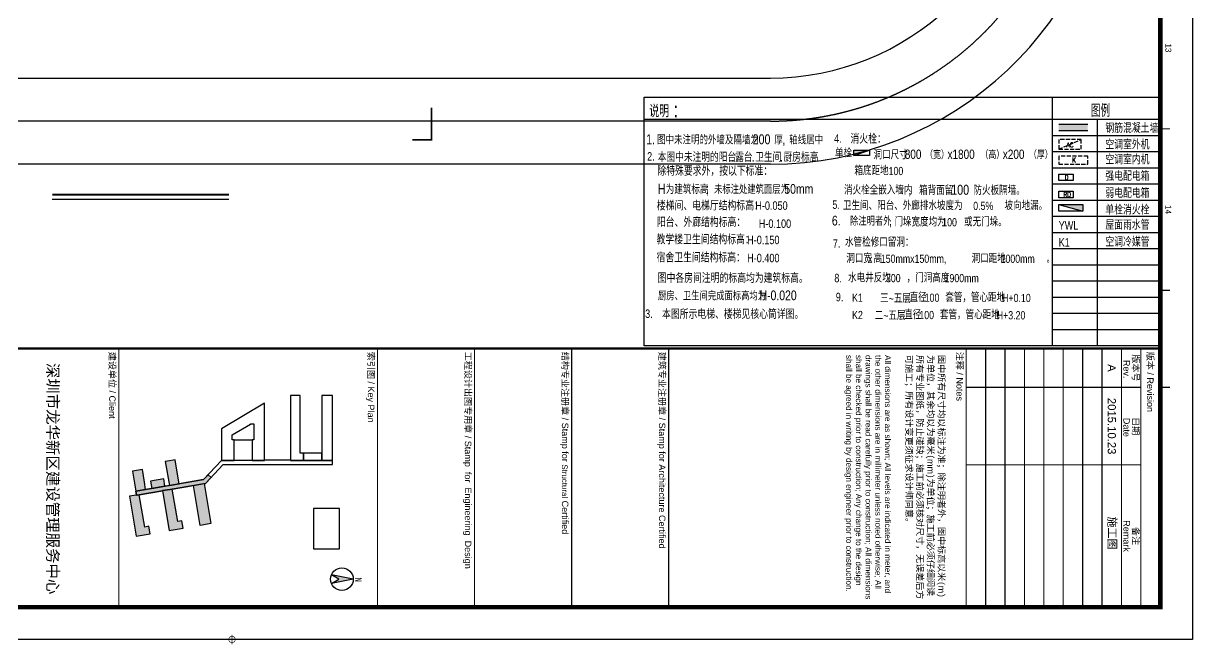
# Model space of a CAD drawing. Extents: x 129492 to 2683129, y 513162 to 1188265.
# Drawn here: x 178085 to 232309, y 513162 to 541991 of the extents above; entities that cross this region are included whole.
import ezdxf
from ezdxf.enums import TextEntityAlignment as Align

# ---------------------------------------------------------------- set-up
doc = ezdxf.new("R2010")
doc.units = 0
doc.header["$LTSCALE"] = 1000
doc.header["$MEASUREMENT"] = 0
doc.linetypes.add('ACAD_ISO04W100', pattern=[30.5, 24, -3, 0.5, -3])
doc.linetypes.add('说明$0$DASH', pattern=[0.35, 0.25, -0.1])
for name, color, linetype in [('A-HOLE', 41, 'Continuous'), ('G-0-XREF', 2, 'Continuous'), ('G-ANNO-INDX', 42, 'Continuous'), ('G-ANNO-TEXT', 33, 'Continuous'), ('ROAD', 60, 'Continuous'), ('ROAD-CENT', 60, 'ACAD_ISO04W100'), ('图框CCDI_B0GA1+0.00$0$G-0-XREF', 2, 'Continuous'), ('图框CCDI_B0GA1+0.00$0$G-ANNO-NOTE', 21, 'Continuous'), ('图框CCDI_B0GA1+0.00$0$G-ANNO-TEXT', 33, 'Continuous'), ('图框CCDI_B0GA1+0.00$0$G-BORD', 3, 'Continuous'), ('图框CCDI_B0GA1+0.00$0$符号', 7, 'Continuous'), ('说明$0$ANNO-NOTE', 3, 'Continuous'), ('说明$0$WALL-HATH', 9, 'Continuous')]:
    doc.layers.add(name, color=color, linetype=linetype)
doc.styles.add('图框CCDI_B0GA1+0.00$0$CCDI_T0G_01', font='arial.ttf')
doc.styles.add('图框CCDI_B0GA1+0.00$0$CCDI_T_G01', font='arial.ttf')
doc.styles.add('图框CCDI_B0GA1+0.00$0$Standard', font='txt')
doc.styles.add('说明$0$CCDI-TOG-02', font='simplex.shx', dxfattribs={"width": 0.8, "bigfont": 'zjdz.shx'})
doc.styles.add('说明$0$CCDI-TOG-05', font='zjdz-s.shx', dxfattribs={"width": 0.8, "bigfont": 'zjdz.shx'})

# ---------------------------------------------------------------- blocks, each defined once
blk = doc.blocks.new('A$C41CE612D')
at = {"layer": 'A-HOLE', "ltscale": 10}
h = blk.add_hatch(color=256, dxfattribs=at)
h.dxf.hatch_style = 1
h.paths.add_polyline_path([(6484, -1808), (6972, -1643), (6484, -1643)])
at = {"layer": '说明$0$WALL-HATH'}
blk.add_hatch(color=256, dxfattribs=at).paths.add_polyline_path([(13717, -842), (12816, -842), (12816, -1042), (13717, -1042)])
at = {"layer": '说明$0$ANNO-NOTE'}
for p, q in [((0, -7700), (0, 0)), ((0, 0), (15957, 0)), ((12616, 0), (12616, -7700)), ((15957, 0), (15957, -7700)), ((15957, -700), (0, -700)), ((14009, -700), (14009, -7700)), ((12816, -842), (13717, -842)), ((13717, -1042), (12816, -1042)), ((15957, -1200), (12616, -1200)), ((6484, -1808), (6484, -1643)), ((6484, -1643), (6972, -1643)), ((6484, -1808), (6972, -1643)), ((6972, -1643), (6972, -1808)), ((15957, -1700), (12616, -1700)), ((6972, -1808), (6484, -1808)), ((15957, -2200), (12616, -2200)), ((12816, -2588), (12816, -2388)), ((12816, -2388), (13266, -2388)), ((13266, -2388), (13266, -2588)), ((15957, -2700), (12616, -2700)), ((13266, -2588), (12816, -2588)), ((15957, -3200), (12616, -3200)), ((12816, -3116), (12816, -2916)), ((12816, -2916), (13266, -2916)), ((13266, -3116), (12816, -3116)), ((13266, -2916), (13266, -3116)), ((12816, -3327), (13566, -3327)), ((12816, -3527), (12816, -3327)), ((12816, -3327), (13566, -3527)), ((13566, -3527), (12816, -3527)), ((13566, -3327), (13566, -3527)), ((15957, -3700), (12616, -3700)), ((15957, -4200), (12616, -4200)), ((15957, -4700), (12616, -4700)), ((15957, -5200), (12616, -5200)), ((15957, -5700), (12616, -5700)), ((15957, -6200), (12616, -6200)), ((15957, -6200), (12616, -6200)), ((15957, -6700), (12616, -6700)), ((15957, -6700), (12616, -6700)), ((15957, -7200), (12616, -7200)), ((15957, -7200), (12616, -7200)), ((15957, -7700), (0, -7700)), ((15957, -7700), (11957, -7700))]:
    blk.add_line(p, q, dxfattribs=at)
at = {"layer": '说明$0$ANNO-NOTE', "linetype": '说明$0$DASH', "ltscale": 0.5}
for p, q in [((12816, -1615), (13516, -1315)), ((12816, -1315), (12816, -1615)), ((13516, -1315), (12816, -1315)), ((13516, -1615), (13516, -1315)), ((12816, -1615), (13516, -1615)), ((13716, -1829), (12816, -1829)), ((12816, -1829), (12816, -2079)), ((12816, -2079), (13716, -2079)), ((13716, -2079), (13716, -1829))]:
    blk.add_line(p, q, dxfattribs=at)
at = {"layer": '说明$0$ANNO-NOTE'}
blk.add_solid([(12816, -3327), (13566, -3527), (13566, -3327)], dxfattribs=at)
at = {"layer": '说明$0$ANNO-NOTE', "width": 0.8}
for s, height, style, p in [('说明', 383.7, '说明$0$CCDI-TOG-05', (157, -627)), (':', 469, '说明$0$CCDI-TOG-05', (907, -627)), ('图例', 393.8, '说明$0$CCDI-TOG-05', (13809, -618)), ('钢筋混凝土墙', 262.5, '说明$0$CCDI-TOG-05', (14259, -1105)), ('1.', 307.9, '说明$0$CCDI-TOG-05', (63, -1463)), ('图中未注明的外墙及隔墙为', 252.15, '说明$0$CCDI-TOG-05', (399, -1463)), ('200', 307.9, '说明$0$CCDI-TOG-05', (3355, -1463)), ('厚', 252, '说明$0$CCDI-TOG-05', (4026, -1463)), (',', 308, '说明$0$CCDI-TOG-05', (4273, -1463)), ('轴线居中', 252.2, '说明$0$CCDI-TOG-05', (4485, -1463)), ('4.', 262.5, '说明$0$CCDI-TOG-05', (5872, -1417)), ('消火栓：', 262.5, '说明$0$CCDI-TOG-05', (6379, -1439)), ('空调室外机', 262.5, '说明$0$CCDI-TOG-05', (14259, -1615)), ('2.', 262.5, '说明$0$CCDI-TOG-05', (91, -1970)), ('本图中未注明的阳台', 259.1, '说明$0$CCDI-TOG-05', (420, -2003)), ('露台', 259.1, '说明$0$CCDI-TOG-05', (2813, -2003)), ('卫生间', 259.1, '说明$0$CCDI-TOG-05', (3434, -2003)), ('厨房标高', 259.1, '说明$0$CCDI-TOG-05', (4309, -2003)), ('单栓', 254.2, '说明$0$CCDI-TOG-05', (5899, -1870)), ('洞口尺寸', 254.2, '说明$0$CCDI-TOG-05', (7092, -1923)), ('800', 288.4, '说明$0$CCDI-TOG-05', (8058, -1915)), ('（宽）', 236.2, '说明$0$CCDI-TOG-05', (8687, -1915)), ('x1800', 288.4, '说明$0$CCDI-TOG-05', (9379, -1915)), ('（高）', 236.2, '说明$0$CCDI-TOG-05', (10396, -1915)), ('x200', 288.4, '说明$0$CCDI-TOG-05', (11089, -1915)), ('（厚）', 236.2, '说明$0$CCDI-TOG-05', (11896, -1915)), ('空调室内机', 262.5, '说明$0$CCDI-TOG-05', (14259, -2079)), ('除特殊要求外，按以下标准：', 262.5, '说明$0$CCDI-TOG-05', (409, -2433)), ('.', 316, '说明$0$CCDI-TOG-05', (2698, -2003)), ('.', 316, '说明$0$CCDI-TOG-05', (3319, -2003)), ('.', 316, '说明$0$CCDI-TOG-05', (4194, -2003)), ('箱底距地100', 254.2, '说明$0$CCDI-TOG-05', (6500, -2416)), ('D', 144, '说明$0$CCDI-TOG-02', (13005, -2559)), ('强电配电箱', 262.5, '说明$0$CCDI-TOG-05', (14259, -2588)), ('H', 310, '说明$0$CCDI-TOG-05', (420, -2996)), ('为建筑标高', 253.7, '说明$0$CCDI-TOG-05', (668, -2996)), (';', 310, '说明$0$CCDI-TOG-05', (1907, -2996)), ('未标注处建筑面层为', 246.9, '说明$0$CCDI-TOG-05', (2162, -2994)), ('50mm', 301.5, '说明$0$CCDI-TOG-05', (4333, -2994)), ('消火栓全嵌入墙内', 254.2, '说明$0$CCDI-TOG-05', (6180, -3013)), ('箱背面留', 254.2, '说明$0$CCDI-TOG-05', (8499, -3025)), ('100', 310.4, '说明$0$CCDI-TOG-05', (9493, -3025)), ('防火板隔墙。', 254.2, '说明$0$CCDI-TOG-05', (10182, -3025)), ('弱电配电箱', 262.5, '说明$0$CCDI-TOG-05', (14259, -3116)), ('楼梯间、电梯厅结构标高：', 262.5, '说明$0$CCDI-TOG-05', (394, -3506)), ('H-0.050', 262.5, '说明$0$CCDI-TOG-05', (3437, -3490)), ('5.', 262.5, '说明$0$CCDI-TOG-05', (5819, -3460)), ('卫生间、阳台、外廊排水坡度为', 254.21, '说明$0$CCDI-TOG-05', (6145, -3495)), (',', 310, '说明$0$CCDI-TOG-05', (8166, -3013)), ('0.5%%%', 254.2, '说明$0$CCDI-TOG-05', (10174, -3495)), ('坡向地漏。', 254.2, '说明$0$CCDI-TOG-05', (11139, -3495)), ('RD', 144, '说明$0$CCDI-TOG-02', (12964, -3087)), ('单栓消火栓', 262.5, '说明$0$CCDI-TOG-05', (14259, -3633)), ('阳台、外廊结构标高：', 262.5, '说明$0$CCDI-TOG-05', (394, -4018)), ('H-0.100', 262.5, '说明$0$CCDI-TOG-05', (3545, -4049)), ('6.', 301.7, '说明$0$CCDI-TOG-05', (5804, -3975)), ('除注明者外', 247, '说明$0$CCDI-TOG-05', (6363, -3975)), (',', 302, '说明$0$CCDI-TOG-05', (7570, -3975)), ('门垛宽度均为', 254.2, '说明$0$CCDI-TOG-05', (7736, -4001)), ('100', 254.2, '说明$0$CCDI-TOG-05', (9216, -4001)), ('或无门垛。', 254.2, '说明$0$CCDI-TOG-05', (9889, -4001)), ('YWL', 262.5, '说明$0$CCDI-TOG-05', (12816, -4101)), ('屋面雨水管', 262.5, '说明$0$CCDI-TOG-05', (14259, -4101)), ('教学楼卫生间结构标高：', 262.5, '说明$0$CCDI-TOG-05', (384, -4553)), ('H-0.150', 262.5, '说明$0$CCDI-TOG-05', (3185, -4553)), ('空调冷媒管', 262.5, '说明$0$CCDI-TOG-05', (14259, -4627)), ('7.', 262.5, '说明$0$CCDI-TOG-05', (5834, -4663)), ('水管检修口留洞：', 254.2, '说明$0$CCDI-TOG-05', (6211, -4628)), ('K1', 262.5, '说明$0$CCDI-TOG-05', (12816, -4627)), ('宿舍卫生间结构标高：', 262.5, '说明$0$CCDI-TOG-05', (384, -5113)), ('H-0.400', 262.5, '说明$0$CCDI-TOG-05', (3185, -5113)), ('洞口宽', 254.2, '说明$0$CCDI-TOG-05', (6249, -5130)), ('x', 254, '说明$0$CCDI-TOG-05', (6921, -5130)), ('高', 254, '说明$0$CCDI-TOG-05', (7093, -5130)), ('150mmx150mm,', 254.21, '说明$0$CCDI-TOG-05', (7317, -5130)), ('洞口距地', 254.2, '说明$0$CCDI-TOG-05', (10124, -5130)), ('1000mm', 254.2, '说明$0$CCDI-TOG-05', (11019, -5130)), ('。', 229, '说明$0$CCDI-TOG-05', (12442, -5130)), ('图中各房间注明的标高均为建筑标高。', 262.5, '说明$0$CCDI-TOG-05', (419, -5746)), ('8.', 262.5, '说明$0$CCDI-TOG-05', (5880, -5731)), ('水电井反坎', 254.2, '说明$0$CCDI-TOG-05', (6303, -5730)), ('300', 254.2, '说明$0$CCDI-TOG-05', (7475, -5730)), ('，门洞高度', 254.2, '说明$0$CCDI-TOG-05', (8115, -5730)), ('1900mm', 254.2, '说明$0$CCDI-TOG-05', (9288, -5730)), ('厨房、卫生间完成面标高均为', 247.2, '说明$0$CCDI-TOG-05', (427, -6287)), ('H-0.020', 301.9, '说明$0$CCDI-TOG-05', (3566, -6287)), ('9.', 262.5, '说明$0$CCDI-TOG-05', (5924, -6319)), ('K1', 254.2, '说明$0$CCDI-TOG-05', (6429, -6336)), ('三~五层', 254.2, '说明$0$CCDI-TOG-05', (7294, -6367)), ('直径', 254.2, '说明$0$CCDI-TOG-05', (8208, -6336)), ('100', 254.2, '说明$0$CCDI-TOG-05', (8674, -6336)), ('套管，管心距地', 254.2, '说明$0$CCDI-TOG-05', (9311, -6336)), ('H+0.10', 254.2, '说明$0$CCDI-TOG-05', (11067, -6344)), ('3.', 262.5, '说明$0$CCDI-TOG-05', (30, -6835)), ('本图所示电梯、楼梯见核心筒详图。', 262.5, '说明$0$CCDI-TOG-05', (553, -6862)), ('K2', 254.2, '说明$0$CCDI-TOG-05', (6429, -6872)), ('二~五层', 254.2, '说明$0$CCDI-TOG-05', (7129, -6895)), ('直径', 254.2, '说明$0$CCDI-TOG-05', (8041, -6872)), ('100', 254.2, '说明$0$CCDI-TOG-05', (8508, -6872)), ('套管，管心距地', 254.2, '说明$0$CCDI-TOG-05', (9144, -6872)), ('H+3.20', 254.2, '说明$0$CCDI-TOG-05', (10901, -6880))]:
    blk.add_text(s, height=height, dxfattribs=dict(at, style=style)).set_placement(p)
at = {"layer": '说明$0$ANNO-NOTE', "linetype": '说明$0$DASH', "style": '说明$0$CCDI-TOG-02', "width": 0.8}
for s, p in [('AC', (13055, -1556)), ('K', (13231, -2026))]:
    blk.add_text(s, height=150, dxfattribs=at).set_placement(p)
blk = doc.blocks.new('图框CCDI_B0GA1+0.00$0$A$C52F44C65')
at = {"layer": '图框CCDI_B0GA1+0.00$0$G-ANNO-NOTE', "color": 8}
for points in [[(-5267, -1389), (-6417, -1389), (-6417, -1389), (-6417, -1389), (-6546, -1389), (-6546, -1659), (-6546, -1722), (-4760, -1722), (-4760, -1719), (-4540, -1719), (-4540, -1389), (-5267, -1389), (-5267, -1389)], [(-4417, -1389), (-4540, -1389), (-4540, -2696), (-4543, -2696), (-4543, -3490), (-4540, -3490), (-4540, -4825), (-3946, -5379), (-3819, -6134), (-3812, -6133), (-3772, -6372), (-3775, -6373), (-3765, -6435), (-3768, -6435), (-3745, -6569), (-3739, -6568), (-3587, -7469), (-3469, -7449), (-3472, -7430), (-3469, -7430), (-3479, -7367), (-3476, -7367), (-3598, -6646), (-3604, -6647), (-3644, -6408), (-3641, -6408), (-3652, -6346), (-3649, -6345), (-3760, -5687), (-3763, -5687), (-3774, -5625), (-3777, -5625), (-3822, -5358), (-3816, -5357), (-3821, -5323), (-4417, -4768)], [(-4760, -2293), (-4540, -2293), (-4540, -1719), (-4760, -1719)], [(-4540, -2293), (-4760, -2293), (-4760, -2390), (-6546, -2390), (-6546, -2453), (-6546, -2696), (-6417, -2696), (-6417, -2696), (-6417, -2696), (-4543, -2696), (-4543, -2696), (-4540, -2696)], [(-4540, -3490), (-6307, -3490), (-5520, -4825), (-4675, -4825), (-4540, -4825), (-4540, -4554), (-4540, -4435), (-5176, -4435), (-5176, -4491), (-5176, -4491), (-5176, -4491), (-5329, -4491), (-5663, -3924), (-5669, -3924), (-5669, -3820), (-5469, -3820), (-5469, -3824), (-5176, -3824), (-5176, -3824), (-5176, -3824), (-5176, -3880), (-4540, -3880), (-4540, -3761), (-4540, -3761)], [(-5176, -3880), (-4939, -3880), (-4939, -3880), (-4540, -3880), (-4540, -4435), (-4939, -4435), (-4939, -4435), (-5176, -4435)], [(-3774, -5625), (-3777, -5625), (-3822, -5358), (-2586, -5149), (-2540, -5417), (-2540, -5417), (-2530, -5479), (-3763, -5687)], [(-3812, -6133), (-3818, -6134), (-3818, -6134), (-4427, -6237), (-4561, -6260), (-4520, -6499), (-4510, -6561), (-3768, -6435), (-3768, -6435), (-3765, -6435), (-3775, -6373), (-3772, -6372)], [(-2368, -6438), (-2440, -6010), (-2673, -6049), (-2652, -6177), (-3649, -6345), (-3649, -6345), (-3652, -6346), (-3641, -6408), (-3644, -6408), (-3604, -6647), (-3598, -6646)], [(-3739, -6568), (-3745, -6569), (-3744, -6572), (-3971, -6610), (-3902, -7022), (-3669, -6983)], [(-3637, -7169), (-3870, -7209), (-3870, -7209), (-4259, -7272), (-4208, -7574), (-3587, -7469)], [(-2268, -7032), (-2501, -7071), (-2479, -7198), (-3479, -7367), (-3469, -7430), (-3472, -7430), (-3469, -7449), (-3469, -7449), (-3469, -7449), (-3431, -7669), (-2195, -7460)]]:
    blk.add_lwpolyline(points, close=True, dxfattribs=at)
at = {"layer": '图框CCDI_B0GA1+0.00$0$G-ANNO-NOTE', "color": 8, "elevation": 63}
blk.add_lwpolyline([(-3054, -1178), (-3054, -1981), (-1801, -1981), (-1801, -1222), (-1801, -1222), (-1801, -1222), (-1801, -1222), (-1801, -1178)], close=True, dxfattribs=at)
at = {"layer": '图框CCDI_B0GA1+0.00$0$G-ANNO-NOTE', "color": 8}
blk.add_lwpolyline([(-4098, -5238), (-4012, -5145), (-3821, -5323), (-3466, -7429), (-3472, -7430), (-3469, -7449), (-3587, -7469), (-3946, -5379), (-4098, -5238)], dxfattribs=at)
blk = doc.blocks.new('图框CCDI_B0GA1+0.00$0$MidPoitent')
at = {"const_width": 0.18}
for points in [[(-1.5, 0), (1.5, 0)], [(0, -1.5), (0, 1.5)]]:
    blk.add_lwpolyline(points, dxfattribs=at)
blk.add_lwpolyline([(0, -1, 1), (0, 1, 1), (0, -1, 1)], format="xyb", dxfattribs=at)
blk = doc.blocks.new('图框CCDI_B0GA1+0.00$0$$plan$00002322')
at = {"layer": '图框CCDI_B0GA1+0.00$0$符号'}
blk.add_hatch(color=256, dxfattribs=at).paths.add_polyline_path([(0, 1000), (-382, -924), (0, -280), (382, -924)])
for p, q in [((0, 1000, 0), (-382, -924, 0)), ((0, 1000, 0), (382, -924, 0)), ((0, -280, 0), (-382, -924, 0)), ((382, -924, 0), (0, -280, 0))]:
    blk.add_line(p, q, dxfattribs=at)
blk.add_circle((0, 0, 0), 1000, dxfattribs=at)
blk = doc.blocks.new('图框CCDI_B0GA1+0.00')
at = {"layer": '图框CCDI_B0GA1+0.00$0$G-BORD'}
blk.add_lwpolyline([(0, 59400), (84100, 59400), (84100, 0), (0, 0)], close=True, dxfattribs=at)
for points, const_width in [([(68300, 58400), (68300, 58700)], 35), ([(73300, 58400), (73300, 58700)], 35), ([(76300, 58400), (76300, 58700)], 35), ([(75100, 1000), (75100, 58400)], 70), ([(75100, 57800), (83100, 57800)], 35), ([(76300, 52400), (76300, 57800)], 35), ([(78700, 52400), (78700, 57800)], 35), ([(75100, 57200), (83100, 57200)], 35), ([(75100, 56600), (83100, 56600)], 35), ([(75100, 56000), (83100, 56000)], 35), ([(75100, 55400), (83100, 55400)], 35), ([(75100, 54800), (83100, 54800)], 35), ([(75100, 54200), (83100, 54200)], 35), ([(75100, 53600), (83100, 53600)], 35), ([(75100, 53000), (83100, 53000)], 35), ([(75100, 52400), (83100, 52400)], 35), ([(75100, 43200), (83100, 43200)], 35), ([(75100, 40200), (83100, 40200)], 35), ([(75100, 37200), (83100, 37200)], 35), ([(75100, 34200), (83100, 34200)], 35), ([(75100, 26200), (83100, 26200)], 35)]:
    blk.add_lwpolyline(points, dxfattribs=dict(at, const_width=const_width))
at = {"layer": '图框CCDI_B0GA1+0.00$0$G-BORD', "const_width": 140}
blk.add_lwpolyline([(3300, 58400), (83100, 58400), (83100, 1000), (3300, 1000)], close=True, dxfattribs=at)
at = {"layer": '图框CCDI_B0GA1+0.00$0$G-0-XREF', "ltscale": 5}
blk.add_blockref('图框CCDI_B0GA1+0.00$0$A$C52F44C65', (83100, 34200), dxfattribs=at)
at = {"layer": '图框CCDI_B0GA1+0.00$0$G-ANNO-TEXT', "xscale": 0.3499199999999991, "yscale": 0.3499199999999991, "zscale": 0.3499199999999991, "rotation": 5.1495863476885e-11}
blk.add_blockref('图框CCDI_B0GA1+0.00$0$$plan$00002322', (82234, 33099, 0), dxfattribs=at)
at = {"layer": '图框CCDI_B0GA1+0.00$0$G-BORD', "xscale": 100, "yscale": 100, "zscale": 100}
blk.add_blockref('图框CCDI_B0GA1+0.00$0$MidPoitent', (84100, 29700), dxfattribs=at)
blk.add_blockref('图框CCDI_B0GA1+0.00$0$MidPoitent', (84100, 29700), dxfattribs=at)
at = {"layer": '图框CCDI_B0GA1+0.00$0$G-ANNO-TEXT', "style": '图框CCDI_B0GA1+0.00$0$CCDI_T_G01'}
for s, p in [('13', (65800, 58650)), ('14', (70800, 58650))]:
    blk.add_text(s, height=180, dxfattribs=at).set_placement(p, align=Align.MIDDLE_CENTER)
at = {"layer": '图框CCDI_B0GA1+0.00$0$G-ANNO-TEXT'}
for s, insert, char_height, width, attachment_point, style in [('{\\fSimSun|b0|i0|c134|p54;版本} / Revision', (75200, 58080), 200, 7900, 4, '图框CCDI_B0GA1+0.00$0$CCDI_T_G01'), ('A', (75700, 56900), 250, 1200, 5, '图框CCDI_B0GA1+0.00$0$CCDI_T_G01'), ('{\\fArial|b0|i0|c0|p34;2015.10.23}', (77500, 56900), 250, 2400, 5, '图框CCDI_B0GA1+0.00$0$Standard'), ('{\\fSimSun|b0|i0|c134|p2;施工图}', (80806, 56900), 250, 2400, 5, '图框CCDI_B0GA1+0.00$0$Standard'), ('{\\fSimSun|b0|i0|c134|p54;注释} / {\\fArial|b0|i0|c238|p34;Notes}', (75200, 52300), 200, 7900, 1, '图框CCDI_B0GA1+0.00$0$CCDI_T_G01'), ('{\\fSimSun|b0|i0|c134|p54;图中所有尺寸均以标注为准；除注明者外，图中标高以米(\\fArial|b0|i0|c238|p34;m\\fSimSun|b0|i0|c134|p54;)为单位，其余均以为毫米(\\fArial|b0|i0|c238|p34;mm\\fSimSun|b0|i0|c134|p54;)为单位；施工前必须仔细阅读所有专业图纸，防止碰缺；施工前必须核对尺寸，无误差后方可施工；所有设计变更须征求设计师同意。\\P\\fSimSun|b1|i0|c134|p54;\\P\\fArial|b0|i0|c0|p34;\\H0.9x;All dimensions are as shown; All levels are indicated in meter, and the other dimensions are in millimeter unless noted otherwise; All drawings shall be read carefully prior to construction; All dimensions shall be checked prior to construction; Any change to the design shall be agreed in writing by design engineer prior to construction.}', (75300, 51736), 200, 7600, 1, '图框CCDI_B0GA1+0.00$0$CCDI_T_G01'), ('{\\fSimSun|b0|i0|c134|p54;建筑专业注册章} / Stamp for Architecture Certified', (75200, 43100), 200, 7900, 1, '图框CCDI_B0GA1+0.00$0$CCDI_T_G01'), ('{\\fSimSun|b0|i0|c134|p54;结构专业注册章} / Stamp for {\\H0.875x;Structural} Certified', (75200, 40100), 200, 7900, 1, '图框CCDI_B0GA1+0.00$0$CCDI_T_G01'), ('{\\fSimSun|b0|i0|c134|p54;工程设计出图专用章} / Stamp  for  Engineering  Design', (75200, 37100), 200, 7900, 1, '图框CCDI_B0GA1+0.00$0$CCDI_T_G01'), ('{\\fSimSun|b0|i0|c134|p54;索引图} / Key Plan', (75200, 34100), 200, 7900, 1, '图框CCDI_B0GA1+0.00$0$CCDI_T_G01'), ('\\pl166.7;{\\fSimHei|b0|i0|c134|p2;N}', (82018, 33508), 200, 753.13, 7, '图框CCDI_B0GA1+0.00$0$CCDI_T0G_01'), ('{\\fSimSun|b0|i0|c134|p54;建设单位} / Client', (75200, 26100), 200, 7900, 1, '图框CCDI_B0GA1+0.00$0$CCDI_T_G01'), ('{\\fSimSun|b0|i0|c134|p2;深圳市龙华新区建设管理服务中心}', (79123, 24142), 350, 8000, 5, '图框CCDI_B0GA1+0.00$0$CCDI_T_G01')]:
    blk.add_mtext(s, dxfattribs=dict(at, insert=insert, char_height=char_height, width=width, attachment_point=attachment_point, style=style))
at = {"layer": '图框CCDI_B0GA1+0.00$0$G-ANNO-TEXT', "char_height": 200, "attachment_point": 5, "line_spacing_factor": 0.84, "style": '图框CCDI_B0GA1+0.00$0$CCDI_T_G01'}
for s, insert, width in [('{\\fSimSun|b0|i0|c134|p54;版本号\\P} Rev.', (75700, 57500), 1200), ('{\\fSimSun|b0|i0|c134|p54;日期\\P} Date', (77500, 57500), 2400), ('{\\fSimSun|b0|i0|c134|p54;备注\\P}Remark', (80900, 57500), 4400)]:
    blk.add_mtext(s, dxfattribs=dict(at, insert=insert, width=width))
blk = doc.blocks.new('A$C5E5D5757')
at = {"layer": 'ROAD', "color": 8}
for p, q in [((-7.696, -6.27), (38.531, 1.541)), ((39.198, -2.403), (-7.03, -10.214))]:
    blk.add_line(p, q, dxfattribs=at)
blk.add_lwpolyline([(39.198, -2.403, 0.397754), (52.434, 15.143, 0.397754)], format="xyb", dxfattribs=at)
blk.add_arc((36.532, 13.373), 12, 279.5903, 6.3529, dxfattribs=at)
at = {"layer": 'ROAD-CENT', "color": 8, "linetype": 'ACAD_ISO04W100', "ltscale": 0.25}
for points in [[(38.864, -0.431), (-7.363, -8.242, -0.40936), (-23.459, 3.001, 0.069498), (-37.148, 43.931, 0.059721)], [(38.864, -0.431, 0.397754), (50.446, 14.922, 0.397754)]]:
    blk.add_lwpolyline(points, format="xyb", dxfattribs=at)
blk = doc.blocks.new('fewwwww')
at = {"layer": 'G-0-XREF', "ltscale": 5}
h = blk.add_hatch(color=8, dxfattribs=at)
h.dxf.hatch_style = 1
h.paths.add_polyline_path([(11047, 111183), (11047, 110797), (11452, 110797), (11452, 111183)])
h.paths.add_polyline_path([(36781, -5202), (36874, -5186), (37275, -5119), (36963, -3274), (36469, -3357), (36469, -3357)])
h = blk.add_hatch(color=8, dxfattribs=at)
h.dxf.hatch_style = 1
h.paths.add_polyline_path([(36963, -3274), (36469, -3357), (36469, -3357), (36781, -5202), (36874, -5186), (37275, -5119)])
h.paths.add_polyline_path([(35482, -3524), (35030, -3600), (35342, -5445), (35984, -5337), (35925, -4987), (35734, -5020)])
h.paths.add_polyline_path([(33949, -3783), (33856, -3799), (33826, -3794), (33495, -3850), (33809, -5704), (34452, -5596), (34393, -5246), (34202, -5279)])
h.paths.add_polyline_path([(34091, -2609), (33639, -2685), (33796, -3617), (34245, -3540), (34186, -3192), (34186, -3192)])
h.paths.add_polyline_path([(35084, -3040), (34466, -3145), (34525, -3492), (35142, -3386)])
h.paths.add_polyline_path([(35644, -2356), (35610, -2156), (35251, -2216), (35158, -2232), (35346, -3346), (35346, -3346), (35436, -3335), (35799, -3273)])
h = blk.add_hatch(color=8, dxfattribs=at)
h.dxf.hatch_style = 1
h.paths.add_polyline_path([(37143, -2850), (37281, -2979), (37014, -3265), (33840, -3792), (33796, -3617), (36957, -3049)])
h = blk.add_hatch(color=8, dxfattribs=at)
h.dxf.hatch_style = 1
h.paths.add_polyline_path([(37143, -2850), (37281, -2979), (37014, -3265), (33840, -3792), (33796, -3617), (36957, -3049)])

msp = doc.modelspace()

# ---------------------------------------------------------------- linework, layer by layer
at = {"layer": 'G-ANNO-INDX', "color": 2, "const_width": 75}
msp.add_lwpolyline([(197016, 538085), (197016, 536585), (196116, 536585)], dxfattribs=at)
at = {"layer": 'G-ANNO-TEXT', "const_width": 105}
msp.add_lwpolyline([(179421, 534041), (187618, 534041)], dxfattribs=at)
at = {"layer": 'G-ANNO-TEXT'}
msp.add_lwpolyline([(179421, 533831), (187618, 533831)], dxfattribs=at)

# ---------------------------------------------------------------- block references
at = {"ltscale": 5, "xscale": 1.5, "yscale": 1.5, "zscale": 1.5}
msp.add_blockref('A$C41CE612D', (206874, 538574), dxfattribs=at)
at = {"layer": 'G-0-XREF', "ltscale": 5}
for name, p, xscale, yscale, zscale, rotation in [('A$C5E5D5757', (174485, 544355), 999.9999999999999, 999.9999999999999, 999.9999999999999, 350.409659570022), ('图框CCDI_B0GA1+0.00', (143209, 639551), 1.5, 1.5, 1.5, 270)]:
    msp.add_blockref(name, p, dxfattribs=dict(at, xscale=xscale, yscale=yscale, zscale=zscale, rotation=rotation))
at = {"layer": 'G-0-XREF'}
msp.add_blockref('fewwwww', (149509, 523901), dxfattribs=at)

doc.saveas('drawing.dxf')
